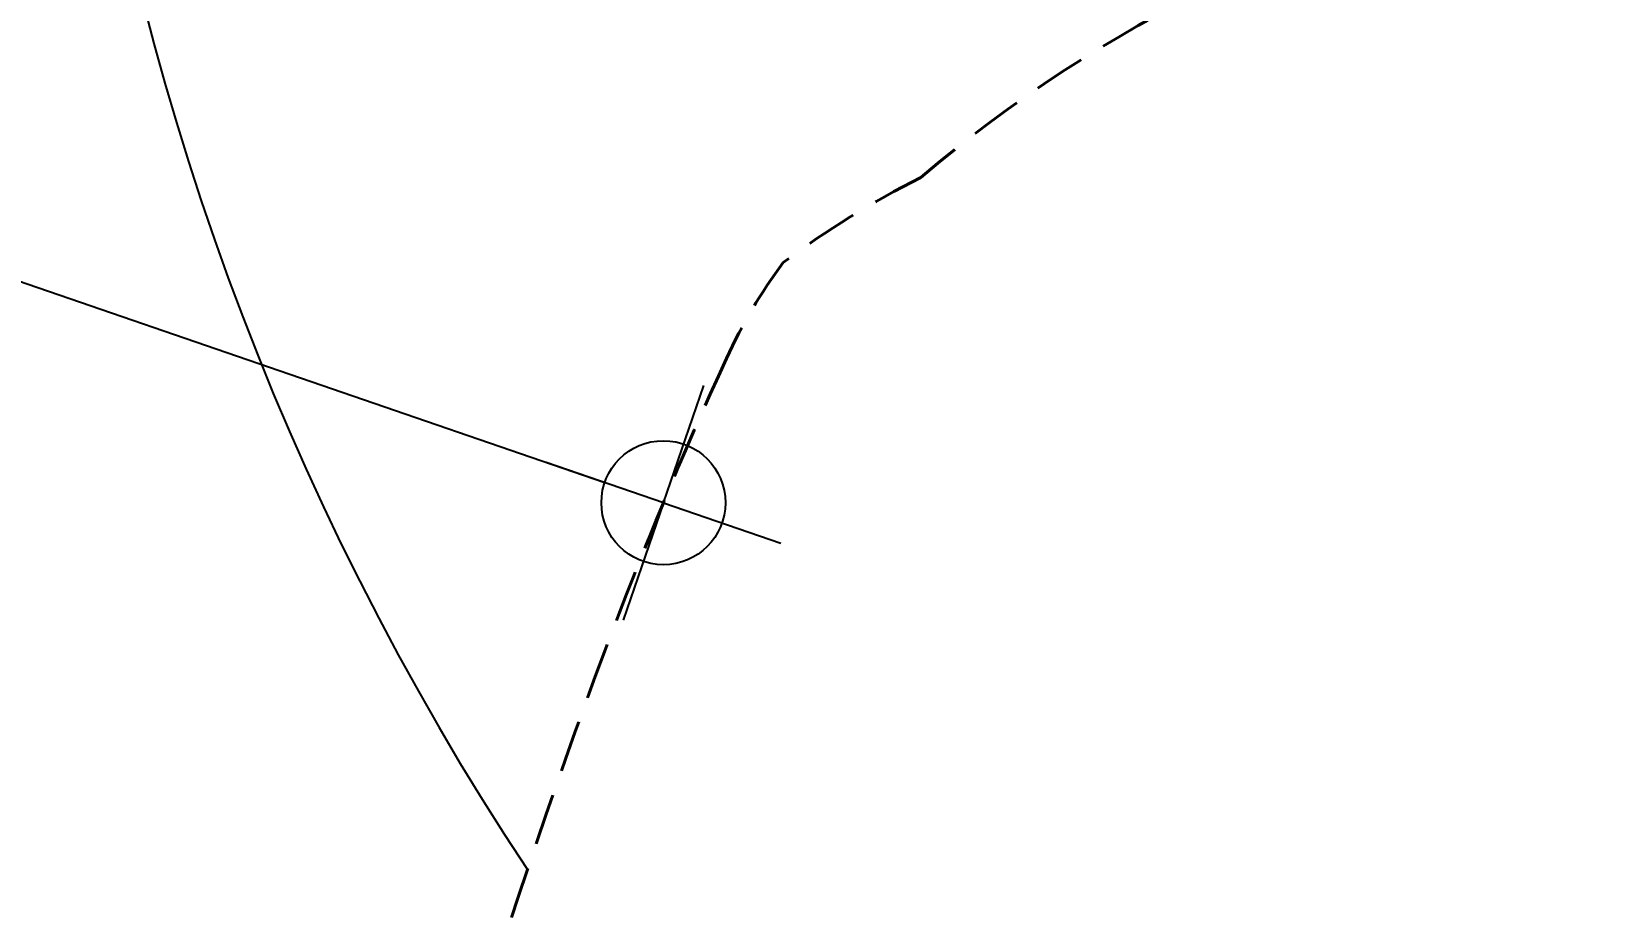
# Model space of a CAD drawing. Extents: x 2080 to 102399, y 2071 to 93424.
# Drawn here: x 81145.3 to 81452.2, y 78802.6 to 78972 of the extents above; entities that cross this region are included whole.
import ezdxf

# ---------------------------------------------------------------- set-up
doc = ezdxf.new("R2010")
doc.units = 0
doc.header["$LTSCALE"] = 20
doc.header["$MEASUREMENT"] = 0
doc.header["$PDMODE"] = 34
doc.header["$PDSIZE"] = 5
doc.linetypes.add('DASHED2', pattern=[0.375, 0.25, -0.125])
doc.layers.add('DIMLINE', color=254, linetype='Continuous')
doc.layers.add('road', color=2, linetype='Continuous')
doc.layers.add('PIT', color=40, linetype='DASHED2', lineweight=40)
doc.styles.add('STYLE1', font='romans.shx')
doc.dimstyles.get("Standard").update_dxf_attribs({"dimtxt": 24, "dimasz": 12, "dimexe": 0.18, "dimexo": 0.0625, "dimgap": 0, "dimtad": 1, "dimzin": 1, "dimdsep": 46, "dimlunit": 4, "dimtxsty": 'STYLE1', "dimblk": 'BLK', "dimcen": 0, "dimse1": 1, "dimse2": 1, "dimclrt": 3, "dimazin": 0, "dimtfac": 1, "dimtix": 1, "dimtmove": 2, "dimatfit": 3, "dimldrblk": 'BLK', "dimfxl": 1, "dimtolj": 1, "dimtzin": 0, "dimarcsym": 0})

# ---------------------------------------------------------------- blocks, each defined once
blk = doc.blocks.new('BLK')
for q in [(0, 2), (-2, 0), (0, -2), (2, 0)]:
    blk.add_line((0, 0), q)
blk.add_circle((0, 0), 1)
blk = doc.blocks.new('*D193')
at = {"layer": 'Defpoints', "color": 0, "ltscale": 0.5, "transparency": 16777216}
for p in [(80252.36, 79230.06), (81267.46, 78880.83), (81267.46, 78880.83)]:
    blk.add_point(p, dxfattribs=at)
at = {"layer": 'DIMLINE', "color": 0, "lineweight": -2, "ltscale": 0.5, "transparency": 16777216}
blk.add_line((80263.7, 79226.16), (81256.11, 78884.74), dxfattribs=at)
at = {"layer": 'DIMLINE', "color": 0, "lineweight": -2, "ltscale": 0.5, "transparency": 16777216, "xscale": 12, "yscale": 12, "zscale": 12}
for p, rotation in [((80252.36, 79230.06), 161.0152250774743), ((81267.46, 78880.83), 341.0152250774743)]:
    blk.add_blockref('BLK', p, dxfattribs=dict(at, rotation=rotation))
at = {"layer": 'DIMLINE', "color": 3, "ltscale": 0.5, "transparency": 16777216, "insert": (80769.01, 79081.92), "char_height": 24, "attachment_point": 5, "rotation": 341.0152, "style": 'STYLE1'}
blk.add_mtext('\\A1;89\'-5{\\H1.000000x;\\S1/2;}"', dxfattribs=at)

msp = doc.modelspace()

# ---------------------------------------------------------------- linework, layer by layer
at = {"layer": 'PIT', "ltscale": 2}
msp.add_lwpolyline([(81507.201, 79028.729, 0.084309), (81448.586, 79016.809, 0.0319646), (81374.513, 78981.068, 0.0639371), (81317.263, 78943.765, 0.0431601), (81290.644, 78927.316, 0.0514869), (81279.677, 78908.755, 0.01817), (81256.256, 78852.487, 0.0178822), (81227.607, 78766.707, 0.1719633), (81228.13, 78757.042, 0.0443654), (81244.498, 78725.851, 0.2823937), (81257.755, 78596.447, 0.0932103), (81393.981, 78470.419, 0.1994233), (81413.52, 78449.082, -0.0839825), (81435.404, 78447.259, 0.0249497), (81495.057, 78461.192, -0.0566431), (81559.665, 78461.883, 0.0841624), (81603.225, 78464.739, 0.0977013), (81631.113, 78477.467, 0.0864572), (81655.312, 78502.157, -0.0173895), (81686.21, 78567.189, -0.472804), (81714.606, 78615.49, -0.0030508), (81782.616, 78691.622, -0.04659)], format="xyb", dxfattribs=at)
at = {"layer": 'road', "linetype": 'Continuous', "ltscale": 0.5}
msp.add_lwpolyline([(81755.494, 79793.66, 0.2451661), (81182.96, 79298.595, 0.2380482), (81241.165, 78809.853)], format="xyb", dxfattribs=at)
msp.add_arc((81656.757, 78972.373), 670.505, 115.744108, 202.272996, dxfattribs=at)

# ---------------------------------------------------------------- dimensions: what is measured, and where the dimension line sits
at = {"layer": 'DIMLINE', "ltscale": 0.5}
dim = msp.add_aligned_dim(p1=(80252.355, 79230.059), p2=(81267.456, 78880.834), distance=0, dimstyle='Standard', override={"dimfxl": 0.25, "dimarcsym": 1}, dxfattribs=at)
dim.commit()
dim.dimension.update_dxf_attribs({"geometry": '*D193', "text_midpoint": (80769.014, 79081.924)})

doc.saveas('drawing.dxf')
